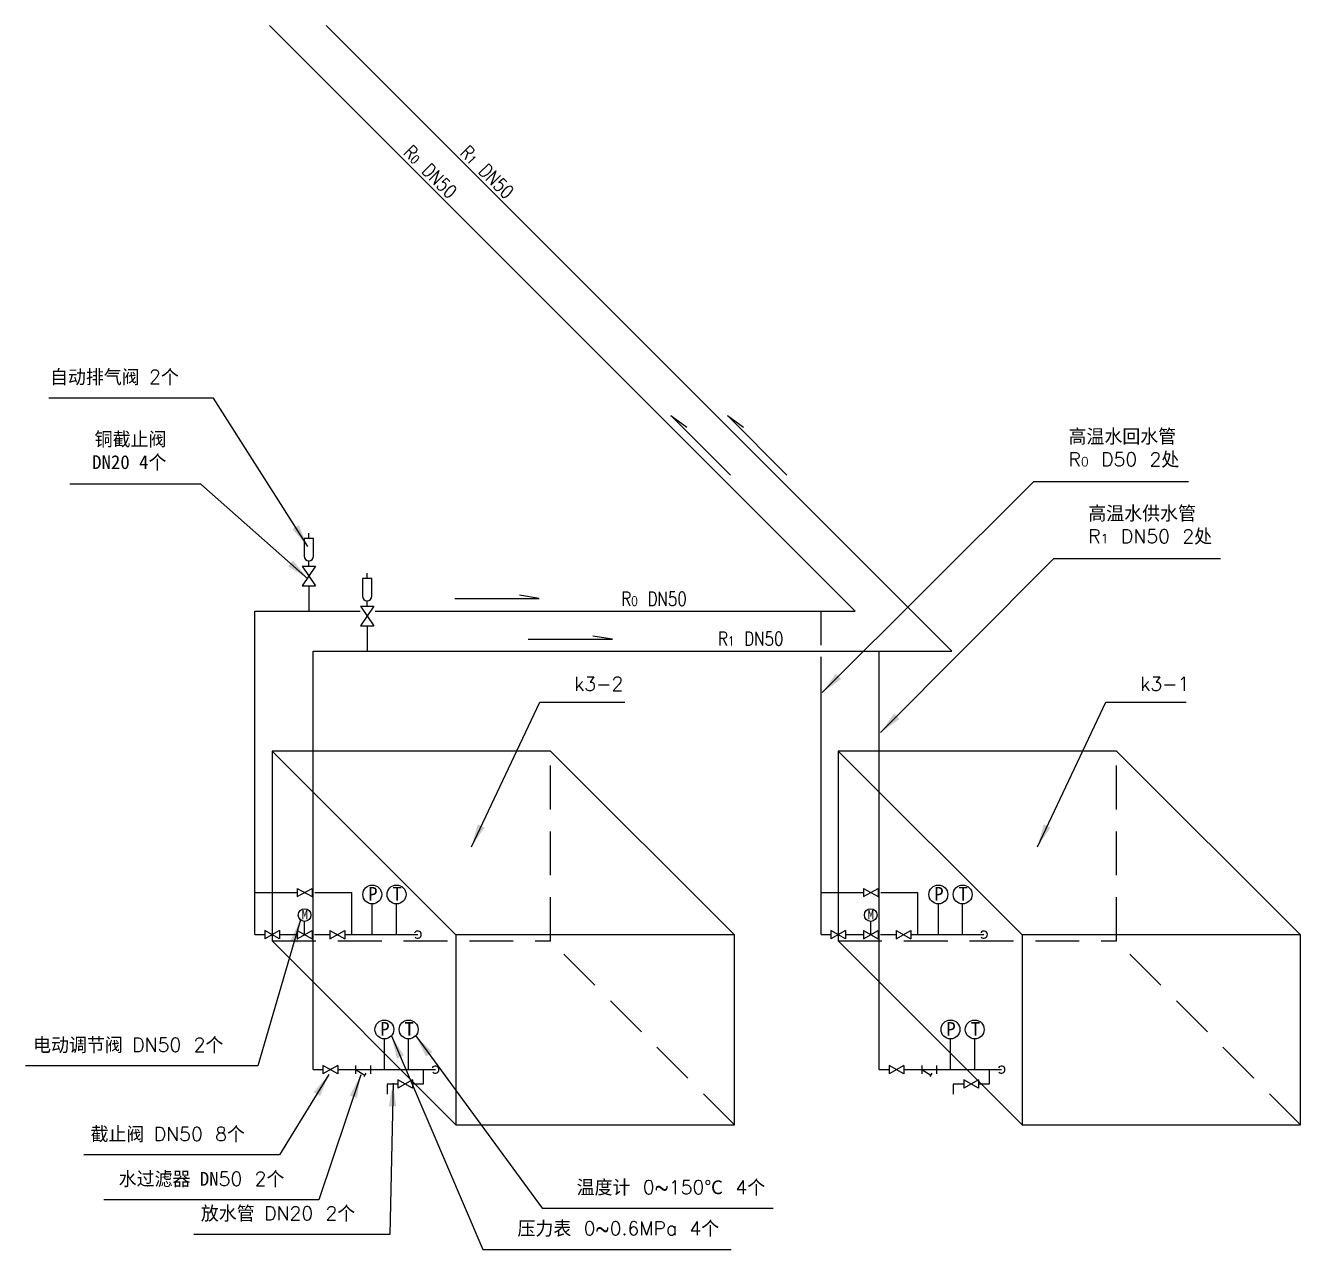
# Model space of a CAD drawing. Extents: x 238418 to 303085, y -33866 to 3903.
# Drawn here: x 238418 to 249499, y -6739 to 3903 of the extents above; entities that cross this region are included whole.
import ezdxf

# ---------------------------------------------------------------- set-up
doc = ezdxf.new("R2010")
doc.units = 0
doc.header["$LTSCALE"] = 60
doc.linetypes.add('DASHED2', pattern=[9.525, 6.35, -3.175])
doc.layers.get('0').update_dxf_attribs({"linetype": 'CONTINUOUS'})
doc.styles.add('ENGLISH', font='TXT.shx', dxfattribs={"height": 300})
doc.styles.get("Standard").update_dxf_attribs({"font": 'txt.shx', "height": 300})
doc.styles.add('WINDOW', font='TXT.shx', dxfattribs={"width": 0.8, "height": 300})
doc.dimstyles.get("Standard").update_dxf_attribs({"dimscale": 0, "dimtxt": 2, "dimasz": 200, "dimexe": 100, "dimexo": 100, "dimgap": 100, "dimtad": 1, "dimdec": 0, "dimdsep": 46, "dimtxsty": 'Standard', "dimcen": 0, "dimclrd": 5, "dimclre": 5, "dimclrt": 5, "dimadec": 0, "dimazin": 0, "dimtfac": 1, "dimtdec": 4, "dimtmove": 0, "dimatfit": 0, "dimfxl": 1, "dimtolj": 1, "dimtzin": 0, "dimarcsym": 0})

msp = doc.modelspace()

# ---------------------------------------------------------------- linework, layer by layer
at = {"color": 1}
for p, q in [((245629, -1188), (240539, 3903)), ((246469, -1536), (241031, 3903)), ((244544, -8), (244026, 511)), ((244026, 511), (244166, 410)), ((244518, 511), (244658, 410)), ((245036, -8), (244518, 511)), ((240881, -557), (240881, -510)), ((240921, -557), (240840, -557)), ((240840, -557), (240840, -710)), ((240921, -710), (240921, -557)), ((240881, -798), (240881, -751)), ((240823, -798), (240938, -798)), ((240938, -798), (240823, -970)), ((240823, -798), (240938, -970)), ((241387, -905), (241387, -858)), ((240823, -970), (240938, -970)), ((240881, -970), (240881, -1188)), ((241346, -905), (241346, -1058)), ((241428, -905), (241346, -905)), ((241428, -1058), (241428, -905)), ((241387, -1146), (241387, -1099)), ((242149, -1079), (242883, -1079)), ((242883, -1079), (242712, -1051)), ((240412, -4001), (240412, -1188)), ((240412, -1188), (241327, -1188)), ((241330, -1146), (241445, -1318)), ((241445, -1146), (241330, -1318)), ((241330, -1146), (241445, -1146)), ((241456, -1188), (245629, -1188)), ((245332, -1486), (245332, -1188)), ((241330, -1318), (241445, -1318)), ((241387, -1318), (241387, -1536)), ((242786, -1434), (243520, -1434)), ((243520, -1434), (243349, -1406)), ((240918, -1536), (246469, -1536)), ((240918, -5175), (240918, -1536)), ((245838, -5175), (245838, -1536)), ((245332, -4001), (245332, -1585)), ((240412, -3635), (240780, -3635)), ((240780, -3599), (240908, -3671)), ((240780, -3671), (240908, -3599)), ((240780, -3599), (240780, -3671)), ((240908, -3599), (240908, -3671)), ((240932, -3635), (241252, -3635)), ((241252, -3635), (241252, -4001)), ((245332, -3635), (245700, -3635)), ((245700, -3599), (245700, -3671)), ((245700, -3671), (245828, -3599)), ((245700, -3599), (245828, -3671)), ((245828, -3599), (245828, -3671)), ((245851, -3635), (246172, -3635)), ((246172, -3635), (246172, -4001)), ((241432, -4001), (241432, -3734)), ((241643, -4001), (241643, -3734)), ((246352, -4001), (246352, -3734)), ((246563, -4001), (246563, -3734)), ((240625, -3965), (240497, -4037)), ((240625, -4037), (240497, -3965)), ((240497, -3965), (240497, -4037)), ((240625, -3965), (240625, -4037)), ((240780, -3965), (240908, -4037)), ((240780, -4037), (240908, -3965)), ((240780, -3965), (240780, -4037)), ((240844, -4001), (240844, -3886)), ((240908, -3965), (240908, -4037)), ((241064, -3965), (241064, -4037)), ((241064, -4037), (241192, -3965)), ((241064, -3965), (241192, -4037)), ((241192, -3965), (241192, -4037)), ((245417, -3965), (245417, -4037)), ((245545, -4037), (245417, -3965)), ((245545, -3965), (245417, -4037)), ((245545, -3965), (245545, -4037)), ((245700, -3965), (245700, -4037)), ((245700, -4037), (245828, -3965)), ((245700, -3965), (245828, -4037)), ((245764, -4001), (245764, -3886)), ((245828, -3965), (245828, -4037)), ((245984, -3965), (246112, -4037)), ((245984, -4037), (246112, -3965)), ((245984, -3965), (245984, -4037)), ((246112, -3965), (246112, -4037)), ((240412, -4001), (240497, -4001)), ((240625, -4001), (240780, -4001)), ((240908, -4001), (240909, -4001)), ((240931, -4001), (241064, -4001)), ((241192, -4001), (241827, -4001)), ((245332, -4001), (245417, -4001)), ((245545, -4001), (245700, -4001)), ((245849, -4001), (245984, -4001)), ((246112, -4001), (246747, -4001)), ((241537, -5175), (241537, -4908)), ((241748, -5175), (241748, -4908)), ((246457, -5175), (246457, -4908)), ((246668, -5175), (246668, -4908)), ((240918, -5175), (241003, -5175)), ((241003, -5139), (241003, -5211)), ((241132, -5211), (241003, -5139)), ((241132, -5139), (241003, -5211)), ((241132, -5139), (241132, -5211)), ((241132, -5175), (241980, -5175)), ((241287, -5139), (241287, -5211)), ((241287, -5175), (241367, -5222)), ((241376, -5207), (241359, -5236)), ((241415, -5139), (241415, -5211)), ((241874, -5177), (241874, -5300)), ((245838, -5175), (245923, -5175)), ((246052, -5139), (245923, -5211)), ((246052, -5211), (245923, -5139)), ((245923, -5139), (245923, -5211)), ((246052, -5139), (246052, -5211)), ((246052, -5175), (246900, -5175)), ((246207, -5139), (246207, -5211)), ((246207, -5175), (246287, -5222)), ((246296, -5207), (246279, -5236)), ((246335, -5139), (246335, -5211)), ((246794, -5177), (246794, -5300)), ((241562, -5300), (241562, -5387)), ((241654, -5300), (241562, -5300)), ((241782, -5264), (241654, -5336)), ((241782, -5336), (241654, -5264)), ((241654, -5264), (241654, -5336)), ((241782, -5264), (241782, -5336)), ((241874, -5300), (241782, -5300)), ((246482, -5300), (246482, -5387)), ((246574, -5300), (246482, -5300)), ((246574, -5264), (246574, -5336)), ((246702, -5336), (246574, -5264)), ((246702, -5264), (246574, -5336)), ((246702, -5264), (246702, -5336)), ((246794, -5300), (246702, -5300))]:
    msp.add_line(p, q, dxfattribs=at)
at = {"color": 3}
for p, q in [((240561, -2406), (240561, -4056)), ((242159, -4004), (240561, -2406)), ((242981, -2406), (240561, -2406)), ((244579, -4004), (242981, -2406)), ((247079, -4004), (245481, -2406)), ((245481, -2406), (245481, -4056)), ((247901, -2406), (245481, -2406)), ((249499, -4004), (247901, -2406)), ((242159, -5654), (240561, -4056)), ((247079, -5654), (245481, -4056))]:
    msp.add_line(p, q, dxfattribs=at)
at = {"color": 3, "linetype": 'DASHED2'}
for p, q in [((242981, -4056), (242981, -2406)), ((247901, -4056), (247901, -2406)), ((240561, -4056), (242981, -4056)), ((244579, -5654), (242981, -4056)), ((245481, -4056), (247901, -4056)), ((249499, -5654), (247901, -4056))]:
    msp.add_line(p, q, dxfattribs=at)
at = {"color": 3}
for points in [[(242159, -5654), (244579, -5654), (244579, -4004), (242159, -4004)], [(247079, -5654), (249499, -5654), (249499, -4004), (247079, -4004)]]:
    msp.add_lwpolyline(points, close=True, dxfattribs=at)
at = {"color": 1}
for centre, radius in [((241432, -3652), 82.1), ((241643, -3652), 82.1), ((246352, -3652), 82.1), ((246563, -3652), 82.1), ((240844, -3831), 54.8), ((245764, -3831), 54.8), ((241537, -4826), 82.1), ((241748, -4826), 82.1), ((246457, -4826), 82.1), ((246668, -4826), 82.1)]:
    msp.add_circle(centre, radius, dxfattribs=at)
for centre, radius, start, end in [((240881, -710), 40.8, 180, 0), ((241387, -1058), 40.8, 180, 0), ((241827, -4001), 31.1, 222.7534, 149.4776), ((246747, -4001), 31.1, 222.7534, 149.4776), ((241980, -5175), 31.1, 222.7534, 149.4776), ((246900, -5175), 31.1, 222.7534, 149.4776)]:
    msp.add_arc(centre, radius, start, end, dxfattribs=at)

# ---------------------------------------------------------------- texts
at = {"color": 5, "char_height": 120, "width": 2698.9, "attachment_point": 1, "rotation": 315, "style": 'WINDOW'}
for s, insert in [('\\C3;R\\H80;0\\H120; DN50', (241778, 2875)), ('\\C3;R\\H80;1\\H120; DN50', (242272, 2872))]:
    msp.add_mtext(s, dxfattribs=dict(at, insert=insert))
at = {"color": 3, "char_height": 120, "attachment_point": 6}
for s, insert in [('\\A1;\\fTxt|b0|i0|c134|p2;自动排气阀 \\Ftxt.shx;2\\fTxt|b0|i0|c134|p2;个', (239751, 841)), ('\\A1;\\fTxt|b0|i0|c134|p2;铜截止阀\\PDN20 4个', (239643, 200)), ('\\fTxt|b0|i0|c134|p2;截止阀 \\Ftxt.shx;DN50 8\\fTxt|b0|i0|c134|p2;个', (240325, -5741))]:
    msp.add_mtext(s, dxfattribs=dict(at, insert=insert))
at = {"color": 5, "char_height": 120}
for s, insert, attachment_point in [('\\fTxt|b0|i0|c134|p2;\\C3;高温水回水管\\P\\Ftxt.shx;R\\H80;0\\H120; D50 2\\fTxt|b0|i0|c134|p2;处', (247483, 224), 4), ('\\fTxt|b0|i0|c134|p2;\\C3;高温水供水管\\P\\Ftxt.shx;R\\H80;1\\H120; DN50 2\\fTxt|b0|i0|c134|p2;处', (247655, -445), 4), ('\\C3;k3-2', (243187, -1821), 4), ('\\C3;k3-1', (248107, -1821), 4), ('\\A1;\\fTxt|b0|i0|c134|p2;\\C3;电动调节阀 \\Ftxt.shx;DN50 2\\fTxt|b0|i0|c134|p2;个', (240138, -4966), 6), ('\\A1;\\fTxt|b0|i0|c134|p2;\\C3;水过滤器 DN\\Ftxt.shx;50 2\\fTxt|b0|i0|c134|p2;个', (240668, -6131), 6), ('\\fTxt|b0|i0|c134|p2;\\C3;温度计\\Ftxt.shx; 0~150\\fTxt|b0|i0|c134|p2;℃\\Ftxt.shx; 4\\fTxt|b0|i0|c134|p2;个', (243208, -6204), 4), ('\\A1;\\fTxt|b0|i0|c134|p2;\\C3;放水管 \\Ftxt.shx;DN20 2\\fTxt|b0|i0|c134|p2;个', (241284, -6431), 6), ('\\A1;\\fTxt|b0|i0|c134|p2;\\C3;压力表\\Ftxt.shx; 0~0.6MPa 4\\fTxt|b0|i0|c134|p2;个', (242694, -6562), 4)]:
    msp.add_mtext(s, dxfattribs=dict(at, insert=insert, attachment_point=attachment_point))
at = {"color": 5, "char_height": 120, "width": 2698.9, "attachment_point": 1, "style": 'WINDOW'}
for s, insert in [('\\C3;R\\H80;0\\H120; DN50', (243597, -1022)), ('\\C3;R\\H80;1\\H120; DN50', (244437, -1369))]:
    msp.add_mtext(s, dxfattribs=dict(at, insert=insert))
at = {"color": 1, "attachment_point": 1, "style": 'ENGLISH'}
for s, insert, char_height, width in [('\\f宋体|b0|i0|c134|p2;P', (241396, -3587), 120, 115.2), ('\\f宋体|b0|i0|c134|p2;T', (241607, -3587), 120, 115.2), ('\\f宋体|b0|i0|c134|p2;P', (246316, -3587), 120, 115.2), ('\\f宋体|b0|i0|c134|p2;T', (246527, -3587), 120, 115.2), ('\\f宋体|b0|i0|c134|p2;M', (240818, -3788), 80, 76.8), ('\\f宋体|b0|i0|c134|p2;M', (245738, -3788), 80, 76.8), ('\\f宋体|b0|i0|c134|p2;P', (241501, -4761), 120, 115.2), ('\\f宋体|b0|i0|c134|p2;T', (241713, -4761), 120, 115.2), ('\\f宋体|b0|i0|c134|p2;P', (246421, -4761), 120, 115.2), ('\\f宋体|b0|i0|c134|p2;T', (246633, -4761), 120, 115.2)]:
    msp.add_mtext(s, dxfattribs=dict(at, insert=insert, char_height=char_height, width=width))

# ---------------------------------------------------------------- leaders
at = {"color": 5, "annotation_type": 0, "has_hookline": 1}
for points, hookline_direction, text_width in [([(240872, -627), (240051, 663), (239851, 663)], 1, 1131), ([(240872, -907), (239943, -86), (239743, -86)], 1, 840), ([(245343, -1897), (247183, -61), (247383, -61)], 0, 1043), ([(245849, -2245), (247355, -730), (247555, -730)], 0, 1150), ([(242293, -3237), (242887, -1981), (243087, -1981)], 0, 440), ([(247213, -3237), (247807, -1981), (248007, -1981)], 0, 400), ([(240807, -3872), (240438, -5142), (240238, -5142)], 1, 1720), ([(241598, -4881), (242394, -6739), (242594, -6739)], 0, 1857), ([(241809, -4881), (242908, -6380), (243108, -6380)], 0, 1708), ([(241055, -5217), (240625, -5917), (240425, -5917)], 1, 1401), ([(241331, -5221), (240968, -6307), (240768, -6307)], 1, 1569), ([(241612, -5294), (241584, -6608), (241384, -6608)], 1, 1402)]:
    msp.add_leader(points, dimstyle='Standard', override={"dimscale": 1}, dxfattribs=dict(at, hookline_direction=hookline_direction, text_width=text_width))

doc.saveas('drawing.dxf')
